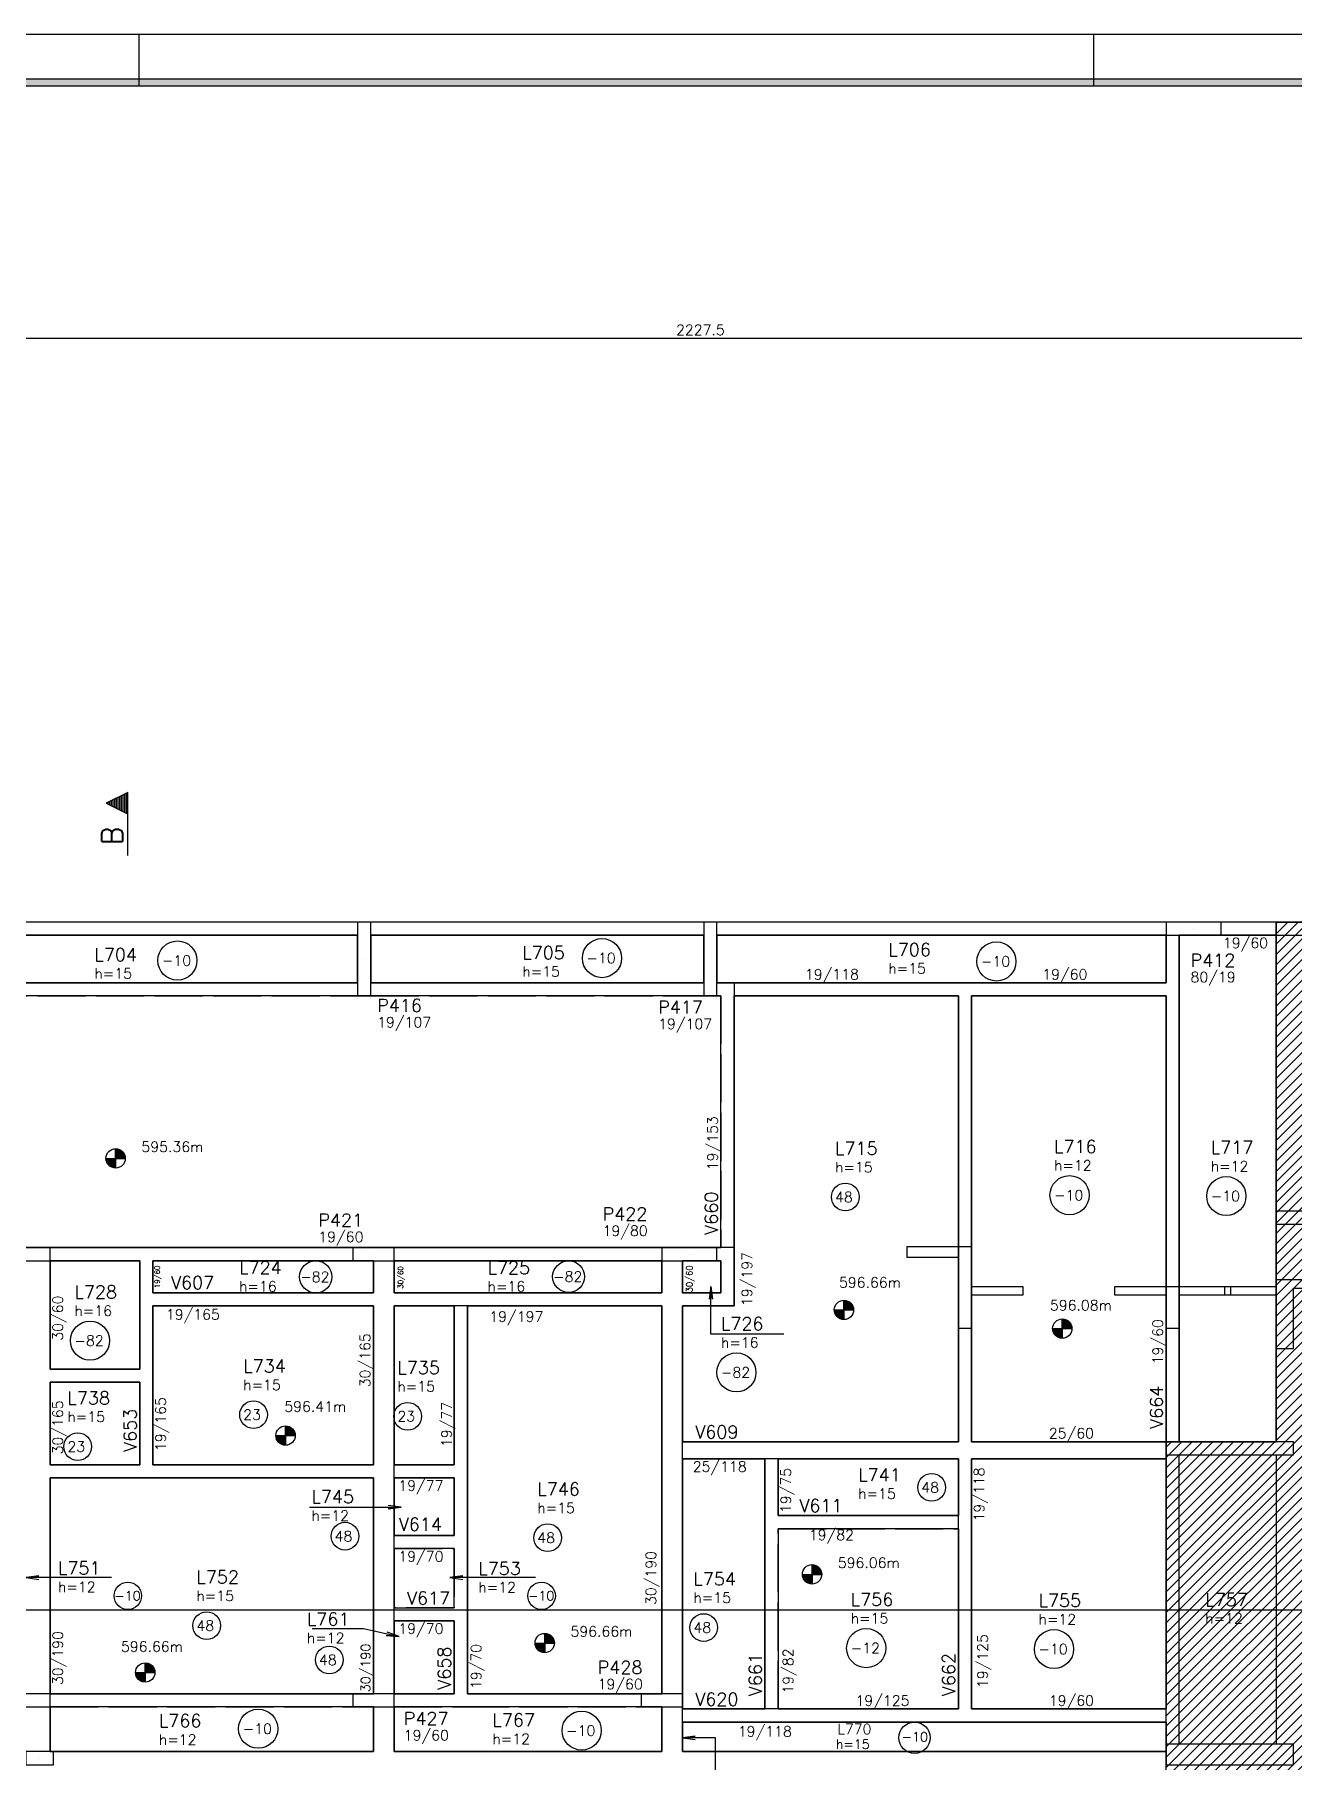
# Model space of a CAD drawing. Extents: x -9640 to 3028, y -691 to 5617.
# Drawn here: x -4061 to -2232, y 3107 to 5617 of the extents above; entities that cross this region are included whole.
import ezdxf

# ---------------------------------------------------------------- set-up
doc = ezdxf.new("R2010")
doc.units = 0
doc.header["$LTSCALE"] = 100
doc.header["$MEASUREMENT"] = 0
doc.linetypes.add('ESTILO_TQS_0001', pattern=[0.85, 0.7, -0.15])
doc.layers.get('0').update_dxf_attribs({"color": 245, "linetype": 'CONTINUOUS'})
for name, color, linetype in [('01', 7, 'CONTINUOUS'), ('10', 7, 'CONTINUOUS'), ('104', 5, 'CONTINUOUS'), ('11', 7, 'CONTINUOUS'), ('12', 7, 'CONTINUOUS'), ('13', 7, 'CONTINUOUS'), ('18', 4, 'CONTINUOUS'), ('2', 5, 'CONTINUOUS'), ('201', 7, 'ESTILO_TQS_0001'), ('221', 102, 'CONTINUOUS'), ('240', 43, 'CONTINUOUS'), ('241', 4, 'CONTINUOUS'), ('242', 7, 'CONTINUOUS'), ('244', 6, 'CONTINUOUS'), ('246', 3, 'CONTINUOUS'), ('248', 8, 'CONTINUOUS'), ('30', 7, 'CONTINUOUS'), ('4', 3, 'CONTINUOUS'), ('8', 7, 'CONTINUOUS'), ('9', 3, 'CONTINUOUS')]:
    doc.layers.add(name, color=color, linetype=linetype)
doc.styles.get("Standard").update_dxf_attribs({"font": 'ROMANS.SHX'})

# ---------------------------------------------------------------- blocks, each defined once
blk = doc.blocks.new('_CORTEA')
for p, q in [((-1.215955, 0), (-1.008539, 0.414832)), ((-1.213134, 0.001738), (-1.008539, 0.41093)), ((-1.038497, 0.351012), (-0.978581, 0.351012)), ((-1.022543, 0.382922), (-0.994535, 0.382922)), ((-1.008539, 0.414832), (-0.801992, 0.001738)), ((-1.008539, 0.410929), (-0.803943, 0.001739)), ((0, 0), (-1.215955, 0)), ((-1.213134, 0.001739), (0, 0.001739)), ((-1.198048, 0.03191), (-0.819029, 0.03191)), ((-1.182092, 0.06382), (-0.834984, 0.06382)), ((-1.166137, 0.09573), (-0.85094, 0.09573)), ((-1.150182, 0.12764), (-0.866895, 0.12764)), ((-1.134225, 0.159551), (-0.882851, 0.159551)), ((-1.11827, 0.191461), (-0.898806, 0.191461)), ((-1.102411, 0.223182), (-0.91476, 0.223369)), ((-1.086361, 0.255281), (-0.930716, 0.255281)), ((-1.070407, 0.287191), (-0.946671, 0.287191)), ((-1.054453, 0.319101), (-0.962626, 0.319101))]:
    blk.add_line(p, q)
blk.add_lwpolyline([(-1.213134, 0.001739), (-1.008539, 0.410929), (-0.803943, 0.001739), (-1.213134, 0.001739)])

msp = doc.modelspace()

# ---------------------------------------------------------------- hatches: boundary and pattern name
at = {"layer": '104', "linetype": 'Continuous'}
h = msp.add_hatch(dxfattribs=at)
h.set_pattern_fill('ANSI31', color=256, scale=85)
h.paths.add_polyline_path([(-2256.626024, 4326.596), (-1861.626, 4326.596), (-1347.626, 4326.596), (-952.626, 4326.596), (-952.626, 3571.596031), (-324.626, 3571.596031), (-324.626, 1397.596), (-952.626, 1397.596), (-952.626, 642.596), (-2256.626021, 642.596), (-2256.626, 1397.596), (-2416.626, 1397.596), (-2416.626, 1867.096), (-2306.626, 1867.096), (-2306.626, 2387.596), (-2416.626007, 2387.596), (-2416.626007, 3571.596031), (-2256.626024, 3571.596031)])

# ---------------------------------------------------------------- linework, layer by layer
for p, q in [((-3909.575601, 5616.613072), (-3909.575601, 5541.613072)), ((-2522.075601, 5616.613072), (-2522.075601, 5541.613072)), ((-3943.262843, 3997.362314), (-3943.262843, 3969.237314)), ((-3943.262843, 3969.237314), (-3943.262843, 3997.362314)), ((-3943.262843, 3996.679048), (-3938.932577, 3996.679048)), ((-3943.262843, 3995.787093), (-3936.795822, 3995.787093)), ((-3943.262843, 3994.895137), (-3935.306553, 3994.895137)), ((-3943.262843, 3994.003169), (-3934.141884, 3994.003169)), ((-3943.262843, 3993.111281), (-3933.188627, 3993.111281)), ((-3943.262843, 3992.219325), (-3932.390991, 3992.219325)), ((-3943.262843, 3991.327357), (-3931.716738, 3991.327357)), ((-3957.325343, 3983.299814), (-3929.200343, 3983.299814)), ((-3943.262896, 3982.407912), (-3957.290944, 3982.407912)), ((-3943.262896, 3981.515957), (-3957.211778, 3981.515957)), ((-3943.262896, 3980.624002), (-3957.068494, 3980.624002)), ((-3943.262896, 3979.732047), (-3956.86529, 3979.732047)), ((-3943.262896, 3978.840145), (-3956.599483, 3978.840145)), ((-3943.262896, 3977.948136), (-3956.267265, 3977.948136)), ((-3943.262896, 3977.056235), (-3955.863324, 3977.056235)), ((-3943.262896, 3976.164279), (-3955.380527, 3976.164279)), ((-3943.262896, 3975.272324), (-3954.809002, 3975.272324)), ((-3943.262896, 3974.380369), (-3954.134694, 3974.380369)), ((-3943.262896, 3973.488467), (-3953.337113, 3973.488467)), ((-3943.262896, 3972.596445), (-3952.383855, 3972.596445)), ((-3943.262896, 3971.704544), (-3951.219187, 3971.704544)), ((-3943.262896, 3970.812588), (-3949.729917, 3970.812588)), ((-3943.262896, 3969.920633), (-3947.593108, 3969.920633)), ((-3943.262843, 3990.435402), (-3931.145213, 3990.435402)), ((-3943.262843, 3989.543446), (-3930.662415, 3989.543446)), ((-3943.262843, 3988.651491), (-3930.258474, 3988.651491)), ((-3943.262843, 3987.759536), (-3929.926256, 3987.759536)), ((-3943.262843, 3986.867634), (-3929.660449, 3986.867634)), ((-3943.262843, 3985.975679), (-3929.457298, 3985.975679)), ((-3943.262843, 3985.083724), (-3929.313961, 3985.083724)), ((-3943.262843, 3984.191769), (-3929.230361, 3984.191769)), ((-2884.832929, 3777.113057), (-2884.832929, 3748.988057)), ((-2884.832929, 3748.988057), (-2884.832929, 3777.113057)), ((-2884.832929, 3776.429791), (-2880.502663, 3776.429791)), ((-2884.832929, 3775.537836), (-2878.365908, 3775.537836)), ((-2884.832929, 3774.645881), (-2876.876638, 3774.645881)), ((-2884.832929, 3773.753912), (-2875.71197, 3773.753912)), ((-2884.832929, 3772.862024), (-2874.758712, 3772.862024)), ((-2884.832929, 3771.970069), (-2873.961077, 3771.970069)), ((-2884.832929, 3771.0781), (-2873.286823, 3771.0781)), ((-2884.832929, 3770.186145), (-2872.715298, 3770.186145)), ((-2884.832929, 3769.29419), (-2872.232501, 3769.29419)), ((-2884.832929, 3768.402234), (-2871.82856, 3768.402234)), ((-2884.832929, 3767.510279), (-2871.496342, 3767.510279)), ((-2884.832929, 3766.618378), (-2871.230535, 3766.618378)), ((-2884.832929, 3765.726423), (-2871.027384, 3765.726423)), ((-2884.832929, 3764.834467), (-2870.884047, 3764.834467)), ((-2898.895429, 3763.050557), (-2870.770429, 3763.050557)), ((-2884.832982, 3762.158655), (-2898.861029, 3762.158655)), ((-2884.832982, 3761.2667), (-2898.781864, 3761.2667)), ((-2884.832982, 3760.374745), (-2898.63858, 3760.374745)), ((-2884.832982, 3759.48279), (-2898.435376, 3759.48279)), ((-2884.832982, 3758.590888), (-2898.169569, 3758.590888)), ((-2884.832982, 3757.698879), (-2897.837351, 3757.698879)), ((-2884.832982, 3756.806978), (-2897.43341, 3756.806978)), ((-2884.832982, 3755.915023), (-2896.950612, 3755.915023)), ((-2884.832982, 3755.023067), (-2896.379087, 3755.023067)), ((-2884.832982, 3754.131112), (-2895.70478, 3754.131112)), ((-2884.832982, 3753.239211), (-2894.907198, 3753.239211)), ((-2884.832982, 3752.347188), (-2893.953941, 3752.347188)), ((-2884.832982, 3751.455287), (-2892.789272, 3751.455287)), ((-2884.832982, 3750.563332), (-2891.300003, 3750.563332)), ((-2884.832982, 3749.671376), (-2889.163194, 3749.671376)), ((-2884.832929, 3763.942512), (-2870.800446, 3763.942512)), ((-2567.598888, 3750.006653), (-2567.598888, 3721.881653)), ((-2567.598888, 3721.881653), (-2567.598888, 3750.006653)), ((-2567.598888, 3749.323387), (-2563.268622, 3749.323387)), ((-2567.598888, 3748.431432), (-2561.131867, 3748.431432)), ((-2567.598888, 3747.539477), (-2559.642598, 3747.539477)), ((-2567.598888, 3746.647508), (-2558.477929, 3746.647508)), ((-2567.598888, 3745.75562), (-2557.524672, 3745.75562)), ((-2567.598888, 3744.863665), (-2556.727036, 3744.863665)), ((-2567.598888, 3743.971696), (-2556.052783, 3743.971696)), ((-2567.598888, 3743.079741), (-2555.481258, 3743.079741)), ((-2567.598888, 3742.187786), (-2554.99846, 3742.187786)), ((-2567.598888, 3741.295831), (-2554.594519, 3741.295831)), ((-2567.598888, 3740.403875), (-2554.262301, 3740.403875)), ((-2581.661388, 3735.944153), (-2553.536388, 3735.944153)), ((-2567.598941, 3735.052251), (-2581.626989, 3735.052251)), ((-2567.598941, 3734.160296), (-2581.547823, 3734.160296)), ((-2567.598941, 3733.268341), (-2581.404539, 3733.268341)), ((-2567.598941, 3732.376386), (-2581.201335, 3732.376386)), ((-2567.598941, 3731.484484), (-2580.935528, 3731.484484)), ((-2567.598941, 3730.592475), (-2580.60331, 3730.592475)), ((-2567.598941, 3729.700574), (-2580.199369, 3729.700574)), ((-2567.598941, 3728.808619), (-2579.716572, 3728.808619)), ((-2567.598941, 3727.916664), (-2579.145047, 3727.916664)), ((-2567.598941, 3727.024708), (-2578.470739, 3727.024708)), ((-2567.598941, 3726.132807), (-2577.673158, 3726.132807)), ((-2567.598941, 3725.240785), (-2576.7199, 3725.240785)), ((-2567.598941, 3724.348883), (-2575.555232, 3724.348883)), ((-2567.598941, 3723.456928), (-2574.065962, 3723.456928)), ((-2567.598941, 3722.564973), (-2571.929153, 3722.564973)), ((-2567.598888, 3739.511974), (-2553.996494, 3739.511974)), ((-2567.598888, 3738.620019), (-2553.793343, 3738.620019)), ((-2567.598888, 3737.728063), (-2553.650006, 3737.728063)), ((-2567.598888, 3736.836108), (-2553.566406, 3736.836108)), ((-3696.372253, 3594.517794), (-3696.372253, 3566.392794)), ((-3696.372253, 3566.392794), (-3696.372253, 3594.517794)), ((-3696.372253, 3593.834528), (-3692.041988, 3593.834528)), ((-3696.372253, 3592.942573), (-3689.905233, 3592.942573)), ((-3696.372253, 3592.050618), (-3688.415963, 3592.050618)), ((-3696.372253, 3591.158649), (-3687.251294, 3591.158649)), ((-3696.372253, 3590.266761), (-3686.298037, 3590.266761)), ((-3696.372253, 3589.374806), (-3685.500402, 3589.374806)), ((-3710.434753, 3580.455294), (-3682.309753, 3580.455294)), ((-3696.372307, 3579.563393), (-3710.400354, 3579.563393)), ((-3696.372307, 3578.671438), (-3710.321188, 3578.671438)), ((-3696.372307, 3577.779482), (-3710.177905, 3577.779482)), ((-3696.372307, 3576.887527), (-3709.974701, 3576.887527)), ((-3696.372307, 3575.995626), (-3709.708894, 3575.995626)), ((-3696.372307, 3575.103617), (-3709.376675, 3575.103617)), ((-3696.372307, 3574.211715), (-3708.972735, 3574.211715)), ((-3696.372307, 3573.31976), (-3708.489937, 3573.31976)), ((-3696.372307, 3572.427805), (-3707.918412, 3572.427805)), ((-3696.372307, 3571.53585), (-3707.244105, 3571.53585)), ((-3696.372307, 3570.643948), (-3706.446523, 3570.643948)), ((-3696.372307, 3569.751926), (-3705.493266, 3569.751926)), ((-3696.372307, 3568.860024), (-3704.328597, 3568.860024)), ((-3696.372307, 3567.968069), (-3702.839327, 3567.968069)), ((-3696.372307, 3567.076114), (-3700.702519, 3567.076114)), ((-3696.372253, 3588.482837), (-3684.826148, 3588.482837)), ((-3696.372253, 3587.590882), (-3684.254623, 3587.590882)), ((-3696.372253, 3586.698927), (-3683.771825, 3586.698927)), ((-3696.372253, 3585.806972), (-3683.367885, 3585.806972)), ((-3696.372253, 3584.915017), (-3683.035666, 3584.915017)), ((-3696.372253, 3584.023115), (-3682.769859, 3584.023115)), ((-3696.372253, 3583.13116), (-3682.566709, 3583.13116)), ((-3696.372253, 3582.239205), (-3682.423371, 3582.239205)), ((-3696.372253, 3581.347249), (-3682.339771, 3581.347249)), ((-2931.233831, 3392.86115), (-2931.233831, 3364.73615)), ((-2931.233831, 3364.73615), (-2931.233831, 3392.86115)), ((-2931.233831, 3392.177884), (-2926.903566, 3392.177884)), ((-2931.233831, 3391.285929), (-2924.766811, 3391.285929)), ((-2931.233831, 3390.393973), (-2923.277541, 3390.393973)), ((-2931.233831, 3389.502005), (-2922.112872, 3389.502005)), ((-2931.233831, 3388.610117), (-2921.159615, 3388.610117)), ((-2945.296331, 3378.79865), (-2917.171331, 3378.79865)), ((-2931.233885, 3377.906748), (-2945.261932, 3377.906748)), ((-2931.233885, 3377.014793), (-2945.182767, 3377.014793)), ((-2931.233885, 3376.122838), (-2945.039483, 3376.122838)), ((-2931.233885, 3375.230882), (-2944.836279, 3375.230882)), ((-2931.233885, 3374.338981), (-2944.570472, 3374.338981)), ((-2931.233885, 3373.446972), (-2944.238254, 3373.446972)), ((-2931.233885, 3372.555071), (-2943.834313, 3372.555071)), ((-2931.233885, 3371.663115), (-2943.351515, 3371.663115)), ((-2931.233885, 3370.77116), (-2942.77999, 3370.77116)), ((-2931.233885, 3369.879205), (-2942.105683, 3369.879205)), ((-2931.233885, 3368.987303), (-2941.308101, 3368.987303)), ((-2931.233885, 3368.095281), (-2940.354844, 3368.095281)), ((-2931.233885, 3367.20338), (-2939.190175, 3367.20338)), ((-2931.233885, 3366.311424), (-2937.700906, 3366.311424)), ((-2931.233885, 3365.419469), (-2935.564097, 3365.419469)), ((-2931.233831, 3387.718161), (-2920.36198, 3387.718161)), ((-2931.233831, 3386.826193), (-2919.687726, 3386.826193)), ((-2931.233831, 3385.934238), (-2919.116201, 3385.934238)), ((-2931.233831, 3385.042282), (-2918.633404, 3385.042282)), ((-2931.233831, 3384.150327), (-2918.229463, 3384.150327)), ((-2931.233831, 3383.258372), (-2917.897244, 3383.258372)), ((-2931.233831, 3382.36647), (-2917.631438, 3382.36647)), ((-2931.233831, 3381.474515), (-2917.428287, 3381.474515)), ((-2931.233831, 3380.58256), (-2917.28495, 3380.58256)), ((-2931.233831, 3379.690605), (-2917.201349, 3379.690605)), ((-3319.751058, 3293.054785), (-3319.751058, 3264.929785)), ((-3319.751058, 3264.929785), (-3319.751058, 3293.054785)), ((-3319.751058, 3292.371519), (-3315.420792, 3292.371519)), ((-3319.751058, 3291.479564), (-3313.284037, 3291.479564)), ((-3319.751058, 3290.587609), (-3311.794767, 3290.587609)), ((-3319.751058, 3289.69564), (-3310.630099, 3289.69564)), ((-3319.751058, 3288.803752), (-3309.676842, 3288.803752)), ((-3319.751058, 3287.911797), (-3308.879206, 3287.911797)), ((-3333.813558, 3278.992285), (-3305.688558, 3278.992285)), ((-3319.751111, 3278.100383), (-3333.779158, 3278.100383)), ((-3319.751111, 3277.208428), (-3333.699993, 3277.208428)), ((-3319.751111, 3276.316473), (-3333.556709, 3276.316473)), ((-3319.751111, 3275.424518), (-3333.353505, 3275.424518)), ((-3319.751111, 3274.532616), (-3333.087698, 3274.532616)), ((-3319.751111, 3273.640607), (-3332.75548, 3273.640607)), ((-3319.751111, 3272.748706), (-3332.351539, 3272.748706)), ((-3319.751111, 3271.856751), (-3331.868742, 3271.856751)), ((-3319.751111, 3270.964795), (-3331.297216, 3270.964795)), ((-3319.751111, 3270.07284), (-3330.622909, 3270.07284)), ((-3319.751111, 3269.180939), (-3329.825327, 3269.180939)), ((-3319.751111, 3268.288916), (-3328.87207, 3268.288916)), ((-3319.751111, 3267.397015), (-3327.707402, 3267.397015)), ((-3319.751111, 3266.50506), (-3326.218132, 3266.50506)), ((-3319.751111, 3265.613104), (-3324.081323, 3265.613104)), ((-3319.751058, 3287.019828), (-3308.204953, 3287.019828)), ((-3319.751058, 3286.127873), (-3307.633427, 3286.127873)), ((-3319.751058, 3285.235918), (-3307.15063, 3285.235918)), ((-3319.751058, 3284.343962), (-3306.746689, 3284.343962)), ((-3319.751058, 3283.452007), (-3306.414471, 3283.452007)), ((-3319.751058, 3282.560106), (-3306.148664, 3282.560106)), ((-3319.751058, 3281.66815), (-3305.945513, 3281.66815)), ((-3319.751058, 3280.776195), (-3305.802176, 3280.776195)), ((-3319.751058, 3279.88424), (-3305.718576, 3279.88424)), ((-3900.298885, 3250.202472), (-3900.298885, 3222.077472)), ((-3900.298885, 3222.077472), (-3900.298885, 3250.202472)), ((-3900.298885, 3249.519206), (-3895.96862, 3249.519206)), ((-3900.298885, 3248.627251), (-3893.831865, 3248.627251)), ((-3900.298885, 3247.735295), (-3892.342595, 3247.735295)), ((-3900.298885, 3246.843327), (-3891.177926, 3246.843327)), ((-3900.298885, 3245.951439), (-3890.224669, 3245.951439)), ((-3900.298885, 3245.059483), (-3889.427034, 3245.059483)), ((-3900.298885, 3244.167515), (-3888.75278, 3244.167515)), ((-3900.298885, 3243.27556), (-3888.181255, 3243.27556)), ((-3900.298885, 3242.383604), (-3887.698458, 3242.383604)), ((-3900.298885, 3241.491649), (-3887.294517, 3241.491649)), ((-3900.298885, 3240.599694), (-3886.962298, 3240.599694)), ((-3900.298885, 3239.707793), (-3886.696492, 3239.707793)), ((-3900.298885, 3238.815837), (-3886.493341, 3238.815837)), ((-3900.298885, 3237.923882), (-3886.350004, 3237.923882)), ((-3914.361385, 3236.139972), (-3886.236385, 3236.139972)), ((-3900.298939, 3235.24807), (-3914.326986, 3235.24807)), ((-3900.298939, 3234.356115), (-3914.247821, 3234.356115)), ((-3900.298939, 3233.46416), (-3914.104537, 3233.46416)), ((-3900.298939, 3232.572205), (-3913.901333, 3232.572205)), ((-3900.298939, 3231.680303), (-3913.635526, 3231.680303)), ((-3900.298939, 3230.788294), (-3913.303308, 3230.788294)), ((-3900.298939, 3229.896393), (-3912.899367, 3229.896393)), ((-3900.298939, 3229.004437), (-3912.416569, 3229.004437)), ((-3900.298939, 3228.112482), (-3911.845044, 3228.112482)), ((-3900.298939, 3227.220527), (-3911.170737, 3227.220527)), ((-3900.298939, 3226.328625), (-3910.373155, 3226.328625)), ((-3900.298939, 3225.436603), (-3909.419898, 3225.436603)), ((-3900.298939, 3224.544702), (-3908.255229, 3224.544702)), ((-3900.298939, 3223.652746), (-3906.76596, 3223.652746)), ((-3900.298939, 3222.760791), (-3904.629151, 3222.760791)), ((-3900.298885, 3237.031927), (-3886.266403, 3237.031927))]:
    msp.add_line(p, q)
for points in [[(-9639.575601, -690.886928), (3027.924399, -690.886928), (3027.924399, 5616.613072), (-9639.575601, 5616.613072), (-9639.575601, -690.886928)], [(2952.924399, -615.886928), (2952.924399, -626.386928), (-9462.575601, -626.386928), (-9462.575601, 5552.113072), (2952.924399, 5552.113072), (2952.924399, 5541.613072), (-9452.075601, 5541.613072), (-9452.075601, -615.886928), (2952.924399, -615.886928)], [(-9452.075601, -615.886928), (2952.924399, -615.886928), (2952.924399, 5541.613072), (-9452.075601, 5541.613072), (-9452.075601, -615.886928)]]:
    msp.add_lwpolyline(points)
for centre in [(-3943.262843, 3983.299814), (-2884.832929, 3763.050557), (-2567.598888, 3735.944153), (-3696.372253, 3580.455294), (-2931.233831, 3378.79865), (-3319.751058, 3278.992285), (-3900.298885, 3236.139972)]:
    msp.add_circle(centre, 14.0625)
for points in [[(-9452.075601, 5541.613072), (-9462.575601, 5552.113072), (2952.924399, 5552.113072)], [(-9452.075601, 5541.613072), (2952.924399, 5552.113072), (2952.924399, 5541.613072)]]:
    msp.add_solid(points)
at = {"layer": '01'}
for points in [[(-3591.626, 4326.596), (-4311.626, 4326.596)], [(-3088.626, 4326.596), (-3572.626, 4326.596)], [(-2416.626021, 4326.596), (-3069.626, 4326.596)], [(-2256.626021, 4326.596), (-2336.626021, 4326.596)], [(-4311.626, 4307.596), (-3591.626, 4307.596)], [(-3572.626, 4307.596), (-3088.626, 4307.596)], [(-3069.626, 4307.596), (-2416.626021, 4307.596)], [(-2416.626007, 4307.596), (-2416.626007, 4238.596)], [(-2397.626007, 4229.096), (-2397.626007, 4307.596)], [(-2336.626021, 4307.596), (-2256.626024, 4307.596)], [(-2256.626024, 4307.596), (-2256.626024, 4042.096)], [(-3591.626, 4238.596), (-4311.626, 4238.596)], [(-3088.626, 4238.596), (-3572.626, 4238.596)], [(-3054.126, 4238.596), (-3069.626, 4238.596)], [(-2709.126021, 4238.596), (-3054.126, 4238.596)], [(-3044.626, 4238.596), (-3044.626, 4219.596)], [(-3044.626, 3844.096), (-3044.626, 4219.596)], [(-3044.626, 4219.596), (-2718.626021, 4219.596)], [(-2718.626021, 4219.596), (-2718.626021, 3571.596031)], [(-2416.626007, 4238.596), (-2709.126021, 4238.596)], [(-2699.626021, 3571.596031), (-2699.626021, 4219.596)], [(-2699.626021, 4219.596), (-2416.626007, 4219.596)], [(-2416.626007, 4219.596), (-2416.626007, 3571.596031)], [(-2397.626007, 3571.596031), (-2397.626007, 4229.096)], [(-2256.626024, 4042.096), (-2256.626024, 3906.596)], [(-2256.626024, 3887.596), (-2256.626024, 3571.596031)], [(-3898.626021, 3853.596), (-4038.626021, 3853.596)], [(-3598.626021, 3853.596), (-3898.626021, 3853.596)], [(-3149.626, 3853.596), (-3538.626021, 3853.596)], [(-3063.626, 3853.596), (-3069.626, 3853.596)], [(-3044.626, 3853.596), (-3063.626, 3853.596)], [(-3044.626, 3769.096), (-3044.626, 3844.096)], [(-4038.626021, 3677.096), (-4038.626021, 3834.596)], [(-4038.626021, 3834.596), (-3908.126021, 3834.596)], [(-3908.126021, 3834.596), (-3908.126021, 3778.596)], [(-3889.126021, 3788.096), (-3889.126021, 3834.596)], [(-3889.126021, 3834.596), (-3598.626021, 3834.596)], [(-3568.626021, 3834.596), (-3568.626021, 3788.096)], [(-3538.626021, 3788.096), (-3538.626021, 3834.596)], [(-3538.626021, 3834.596), (-3149.626021, 3834.596)], [(-3149.626021, 3834.596), (-3149.626021, 3788.096)], [(-3119.626021, 3788.096), (-3119.626021, 3834.596)], [(-3069.626, 3834.596), (-3063.626, 3834.596)], [(-3063.626, 3834.596), (-3063.626, 3788.096)], [(-3908.126021, 3778.596), (-3908.126021, 3677.096)], [(-3568.626021, 3788.096), (-3889.126021, 3788.096)], [(-3889.126021, 3667.596), (-3889.126021, 3769.096)], [(-3889.126021, 3769.096), (-3568.626021, 3769.096)], [(-3568.626021, 3769.096), (-3568.626021, 3538.096)], [(-3441.626021, 3788.096), (-3538.626021, 3788.096)], [(-3538.626021, 3538.096), (-3538.626021, 3769.096)], [(-3538.626021, 3769.096), (-3451.126021, 3769.096)], [(-3451.126021, 3769.096), (-3451.126021, 3538.096)], [(-3432.126021, 3769.096), (-3451.126021, 3769.096)], [(-3149.626021, 3788.096), (-3441.626021, 3788.096)], [(-3432.126021, 3769.096), (-3149.626021, 3769.096)], [(-3432.126021, 3528.596), (-3432.126021, 3769.096)], [(-3149.626021, 3769.096), (-3149.626021, 3559.096031)], [(-3063.626, 3788.096), (-3119.626021, 3788.096)], [(-3119.626021, 3571.596031), (-3119.626021, 3769.096)], [(-3119.626021, 3769.096), (-3044.626, 3769.096)], [(-3908.126021, 3677.096), (-4038.626021, 3677.096)], [(-3889.126021, 3538.096), (-3889.126021, 3667.596)], [(-4038.626021, 3538.096), (-4038.626021, 3658.096)], [(-4038.626021, 3658.096), (-3908.126021, 3658.096)], [(-3908.126021, 3658.096), (-3908.126021, 3538.096)], [(-2990.126021, 3571.596031), (-3119.626021, 3571.596031)], [(-3119.626021, 3546.596031), (-3119.626021, 3571.596031)], [(-2718.626021, 3571.596031), (-2990.126021, 3571.596031)], [(-2416.626007, 3571.596031), (-2699.626021, 3571.596031)], [(-3149.626021, 3559.096031), (-3149.626021, 3205.096)], [(-3119.626021, 3205.096), (-3119.626021, 3546.596031)], [(-3119.626021, 3546.596031), (-2999.626021, 3546.596031)], [(-2999.626021, 3546.596031), (-2999.626021, 3454.596031)], [(-2980.626021, 3546.596031), (-2999.626021, 3546.596031)], [(-2980.626021, 3546.596031), (-2718.626021, 3546.596031)], [(-2980.626021, 3464.096031), (-2980.626021, 3546.596031)], [(-2718.626021, 3546.596031), (-2718.626021, 3464.096031)], [(-2699.626021, 3546.596031), (-2416.626007, 3546.596031)], [(-2699.626021, 3454.596031), (-2699.626021, 3546.596031)], [(-2416.626007, 3552.596031), (-2416.626007, 3546.596031)], [(-2416.626007, 3546.596031), (-2416.626007, 3183.096031)], [(-2397.626007, 3173.596031), (-2397.626007, 3552.596031)], [(-2256.626024, 3552.596031), (-2256.626024, 3132.096)], [(-3908.126021, 3538.096), (-4038.626021, 3538.096)], [(-4038.626021, 3425.656104), (-4038.626021, 3519.096)], [(-4038.626021, 3519.096), (-3898.626021, 3519.096)], [(-3898.626021, 3519.096), (-3568.626021, 3519.096)], [(-3568.626021, 3538.096), (-3889.126021, 3538.096)], [(-3568.626021, 3519.096), (-3568.626021, 3425.656104)], [(-3451.126021, 3538.096), (-3538.626021, 3538.096)], [(-3538.626021, 3519.096), (-3538.626021, 3538.096)], [(-3538.626021, 3435.156104), (-3538.626021, 3519.096)], [(-3538.626021, 3519.096), (-3451.126021, 3519.096)], [(-3451.126021, 3519.096), (-3451.126021, 3435.156104)], [(-3432.126021, 3425.656104), (-3432.126021, 3528.596)], [(-2718.626021, 3464.096031), (-2980.626021, 3464.096031)], [(-2718.626021, 3445.096031), (-2718.626021, 3464.096031)], [(-2999.626021, 3454.596031), (-2999.626021, 3183.096031)], [(-2718.626021, 3445.096031), (-2718.626021, 3183.096031)], [(-2699.626021, 3183.096031), (-2699.626021, 3454.596031)], [(-4038.626021, 3320.656104), (-4038.626021, 3425.656104)], [(-3568.626021, 3425.656104), (-3568.626021, 3320.656104)], [(-3451.126021, 3435.156104), (-3538.626021, 3435.156104)], [(-3538.626021, 3416.156104), (-3538.626021, 3435.156104)], [(-3538.626021, 3330.156104), (-3538.626021, 3416.156104)], [(-3432.126021, 3320.656104), (-3432.126021, 3425.656104)], [(-4038.626021, 3205.096), (-4038.626021, 3320.656104)], [(-3568.626021, 3320.656104), (-3568.626021, 3205.096)], [(-3538.626021, 3311.156104), (-3538.626021, 3330.156104)], [(-3432.126021, 3205.096), (-3432.126021, 3320.656104)], [(-3538.626021, 3205.096), (-3538.626021, 3311.156104)], [(-3538.626021, 3311.156104), (-3451.126021, 3311.156104)], [(-3451.126021, 3311.156104), (-3451.126021, 3205.096)], [(-3598.626021, 3205.096), (-4038.626021, 3205.096)], [(-3451.126021, 3205.096), (-3538.626021, 3205.096)], [(-3179.626021, 3205.096), (-3432.126021, 3205.096)], [(-4038.626021, 3121.096), (-4038.626021, 3186.096)], [(-3568.626021, 3186.096), (-3568.626021, 3121.096)], [(-3538.626021, 3121.096), (-3538.626021, 3186.096)], [(-3149.626021, 3186.096), (-3149.626021, 3173.596031)], [(-3149.626021, 3173.596031), (-3149.626021, 3121.096)], [(-3119.626021, 3183.096031), (-3119.626021, 3186.096)], [(-2999.626021, 3183.096031), (-3119.626021, 3183.096031)], [(-3119.626021, 3164.096031), (-3119.626021, 3183.096031)], [(-3119.626021, 3121.096), (-3119.626021, 3164.096031)], [(-3119.626021, 3164.096031), (-2990.126021, 3164.096031)], [(-2980.626021, 3183.096031), (-2999.626021, 3183.096031)], [(-2990.126021, 3164.096031), (-2709.126021, 3164.096031)], [(-2718.626021, 3183.096031), (-2980.626021, 3183.096031)], [(-2709.126021, 3164.096031), (-2416.626007, 3164.096031)], [(-2416.626007, 3183.096031), (-2699.626021, 3183.096031)], [(-2416.626007, 3164.096031), (-2416.626007, 3183.096031)], [(-2416.626007, 3164.096031), (-2416.626007, 3132.096)], [(-2397.626007, 3132.096), (-2397.626007, 3173.596031)], [(-3568.626021, 3121.096), (-4033.626021, 3121.096)], [(-3149.626021, 3121.096), (-3538.626021, 3121.096)], [(-2416.626007, 3121.096), (-3119.626021, 3121.096)]]:
    msp.add_lwpolyline(points, dxfattribs=at)
at = {"layer": '104', "linetype": 'Continuous'}
msp.add_lwpolyline([(-2256.626024, 4326.596), (-1861.626, 4326.596), (-1861.626, 4326.596), (-1347.626, 4326.596), (-1347.626, 4326.596), (-952.626, 4326.596), (-952.626, 3571.596031), (-324.626, 3571.596031), (-324.626, 1397.596), (-952.626, 1397.596), (-952.626, 642.596), (-2256.626021, 642.596), (-2256.626, 1397.596), (-2416.626, 1397.596), (-2416.626, 1867.096), (-2306.626, 1867.096), (-2306.626, 2387.596), (-2416.626007, 2387.596), (-2416.626007, 3571.596031), (-2256.626024, 3571.596031), (-2256.626024, 4326.596)], dxfattribs=at)
at = {"layer": '13'}
for centre, radius in [((-3853.511959, 4270.838579), 28.460499), ((-3236.434019, 4274.395385), 28.460499), ((-2663.316078, 4269.53188), 28.460499), ((-2882.783508, 3927.190485), 20.124612), ((-2557.056632, 3929.78582), 28.460499), ((-2329.236678, 3928.565099), 28.460499), ((-3652.493588, 3811.140591), 23.464927), ((-3285.009376, 3811.449633), 23.161225), ((-3980.593387, 3718.417661), 28.460499), ((-3041.161264, 3672.276828), 28.460499), ((-3742.887302, 3610.730405), 20.124612), ((-3518.824997, 3608.475506), 20.124612), ((-3998.327385, 3564.447134), 20.124612), ((-2757.407298, 3505.137913), 20.124612), ((-3610.001745, 3434.252888), 20.124612), ((-3315.500178, 3431.964524), 20.124612), ((-3925.531162, 3347.517519), 20), ((-3324.278602, 3347.521227), 20), ((-3810.872217, 3304.204234), 20.124612), ((-3088.635312, 3301.479881), 20.124612), ((-2852.502924, 3271.561753), 28.460499), ((-2579.590697, 3270.219702), 28.460499), ((-3632.775097, 3254.421239), 20.124612), ((-3736.124507, 3154.400217), 28.460499), ((-3266.031363, 3151.672528), 28.460499), ((-2782.235902, 3141.36457), 22.731461)]:
    msp.add_circle(centre, radius, dxfattribs=at)
at = {"layer": '18'}
for p, q in [((-2699.626021, 3854.78817), (-2793.626021, 3854.78817)), ((-2699.626021, 3796.78817), (-2699.626021, 3854.78817)), ((-2793.626021, 3839.78817), (-2718.626021, 3839.78817)), ((-2718.626021, 3839.78817), (-2718.626021, 3736.78817)), ((-2624.626021, 3796.78817), (-2699.626021, 3796.78817)), ((-2416.626007, 3796.78817), (-2491.626007, 3796.78817)), ((-2322.626007, 3796.78817), (-2416.626007, 3796.78817)), ((-2256.626024, 3796.78817), (-2331.626024, 3796.78817)), ((-2256.626024, 3806.78817), (-2256.626024, 3796.78817)), ((-2156.626024, 3806.78817), (-2256.626024, 3806.78817)), ((-2699.626021, 3736.78817), (-2699.626021, 3784.78817)), ((-2699.626021, 3784.78817), (-2624.626021, 3784.78817)), ((-2491.626007, 3784.78817), (-2416.626007, 3784.78817)), ((-2416.626007, 3784.78817), (-2416.626007, 3736.78817)), ((-2397.626007, 3736.78817), (-2397.626007, 3784.78817)), ((-2397.626007, 3784.78817), (-2322.626007, 3784.78817)), ((-2331.626024, 3784.78817), (-2256.626024, 3784.78817)), ((-2256.626024, 3784.78817), (-2256.626024, 3706.78817)), ((-2718.626021, 3736.78817), (-2699.626021, 3736.78817)), ((-2416.626007, 3736.78817), (-2397.626007, 3736.78817)), ((-2256.626024, 3706.78817), (-2231.626024, 3706.78817)), ((-164.156192, 3326.596), (-9253.123768, 3326.596))]:
    msp.add_line(p, q, dxfattribs=at)
at = {"layer": '2'}
msp.add_lwpolyline([(-4033.626021, 3102.096), (-4033.626021, 3121.096), (-4073.626021, 3121.096), (-4073.626021, 3102.096), (-4033.626021, 3102.096)], dxfattribs=at)
at = {"layer": '201', "linetype": 'ESTILO_TQS_0001'}
for points in [[(-4311.626, 4219.596), (-3591.626, 4219.596)], [(-3572.626, 4219.596), (-3088.626, 4219.596)], [(-3069.626, 4219.596), (-3063.626, 4219.596)], [(-3063.626, 4219.596), (-3063.626, 3853.596)], [(-2980.626021, 3183.096031), (-2980.626021, 3445.096031)], [(-2980.626021, 3445.096031), (-2718.626021, 3445.096031)], [(-3538.626021, 3416.156104), (-3451.126021, 3416.156104)], [(-3451.126021, 3416.156104), (-3451.126021, 3330.156104)], [(-3451.126021, 3330.156104), (-3538.626021, 3330.156104)], [(-4038.626021, 3186.096), (-3598.626021, 3186.096)], [(-3538.626021, 3186.096), (-3441.626021, 3186.096)], [(-3441.626021, 3186.096), (-3179.626021, 3186.096)]]:
    msp.add_lwpolyline(points, dxfattribs=at)
at = {"layer": '221', "color": 11, "linetype": 'Continuous'}
msp.add_line((-4199.123325, 5175.422781), (-1971.623768, 5175.422781), dxfattribs=at)
for points in [[(-2972.319122, 3727.688578), (-3078.276885, 3727.688578), (-3078.276885, 3797.305456), (-3075.829519, 3778.715865), (-3078.276885, 3797.305456), (-3080.724251, 3778.715865)], [(-3661.434764, 3476.400859), (-3528.490012, 3476.400859), (-3547.079603, 3473.953493), (-3528.490012, 3476.400859), (-3547.079603, 3478.848225)], [(-3949.261497, 3373.974478), (-4073.368067, 3373.974478), (-4054.778476, 3376.421844), (-4073.368067, 3373.974478), (-4054.778476, 3371.527112)], [(-3333.261497, 3373.974478), (-3457.368067, 3373.974478), (-3438.778476, 3376.421844), (-3457.368067, 3373.974478), (-3438.778476, 3371.527112)], [(-3657.672111, 3300.212296), (-3582.914223, 3300.212296), (-3531.237323, 3288.365417), (-3549.903743, 3290.133822), (-3531.237323, 3288.365417), (-3548.810004, 3294.90479)], [(-3071.560229, 2997.723267), (-3071.560229, 3141.202533), (-3119.626021, 3141.202533), (-3101.03643, 3143.649899), (-3119.626021, 3141.202533), (-3101.03643, 3138.755167)]]:
    msp.add_lwpolyline(points, dxfattribs=at)
at = {"layer": '240'}
for points in [[(-4098.626021, 3853.596), (-4038.626021, 3853.596), (-3898.626021, 3853.596), (-3598.626021, 3853.596), (-3538.626021, 3853.596), (-3149.626, 3853.596), (-3069.626, 3853.596), (-3063.626, 3853.596), (-3063.626, 4219.596), (-3069.626, 4219.596), (-3088.626, 4219.596), (-3572.626, 4219.596), (-3591.626, 4219.596), (-4311.626, 4219.596)], [(-4038.626021, 3834.596), (-4038.626021, 3677.096), (-3908.126021, 3677.096), (-3908.126021, 3778.596), (-3908.126021, 3834.596), (-4038.626021, 3834.596)], [(-3568.626021, 3788.096), (-3568.626021, 3834.596), (-3598.626021, 3834.596), (-3889.126021, 3834.596), (-3889.126021, 3788.096), (-3568.626021, 3788.096)], [(-3149.626021, 3788.096), (-3149.626021, 3834.596), (-3538.626021, 3834.596), (-3538.626021, 3788.096), (-3441.626021, 3788.096), (-3149.626021, 3788.096)], [(-3119.626021, 3834.596), (-3119.626021, 3788.096), (-3063.626, 3788.096), (-3063.626, 3834.596), (-3069.626, 3834.596), (-3119.626021, 3834.596)]]:
    msp.add_lwpolyline(points, dxfattribs=at)
at = {"layer": '241'}
for points in [[(-3568.626021, 3538.096), (-3568.626021, 3769.096), (-3889.126021, 3769.096), (-3889.126021, 3667.596), (-3889.126021, 3538.096), (-3568.626021, 3538.096)], [(-3538.626021, 3769.096), (-3538.626021, 3538.096), (-3451.126021, 3538.096), (-3451.126021, 3769.096), (-3538.626021, 3769.096)], [(-4038.626021, 3658.096), (-4038.626021, 3538.096), (-3908.126021, 3538.096), (-3908.126021, 3658.096), (-4038.626021, 3658.096)]]:
    msp.add_lwpolyline(points, dxfattribs=at)
at = {"layer": '242'}
for p, q in [((-2376.626021, 4317.096), (-2376.626021, 4317.096)), ((-3582.126, 4273.096), (-3582.126, 4273.096)), ((-3079.126, 4273.096), (-3079.126, 4273.096)), ((-3568.626021, 3844.096), (-3568.626021, 3844.096)), ((-3109.626, 3844.096), (-3109.626, 3844.096)), ((-2324.126025, 3562.096031), (-2324.126025, 3562.096031)), ((-3568.626021, 3195.596), (-3568.626021, 3195.596)), ((-3149.626021, 3195.596), (-3149.626021, 3195.596)), ((-2324.126025, 3117.096), (-2324.126025, 3117.096)), ((-4053.626021, 3111.596), (-4053.626021, 3111.596))]:
    msp.add_line(p, q, dxfattribs=at)
at = {"layer": '244'}
for points in [[(-3119.626021, 3769.096), (-3119.626021, 3571.596031), (-2990.126021, 3571.596031), (-2718.626021, 3571.596031), (-2718.626021, 4219.596), (-3044.626, 4219.596), (-3044.626, 3853.596), (-3044.626, 3844.096), (-3044.626, 3769.096), (-3119.626021, 3769.096)], [(-3149.626021, 3205.096), (-3149.626021, 3559.096031), (-3149.626021, 3769.096), (-3432.126021, 3769.096), (-3432.126021, 3528.596), (-3432.126021, 3425.656104), (-3432.126021, 3320.656104), (-3432.126021, 3205.096), (-3179.626021, 3205.096), (-3149.626021, 3205.096)], [(-3119.626021, 3186.096), (-3119.626021, 3183.096031), (-2999.626021, 3183.096031), (-2999.626021, 3454.596031), (-2999.626021, 3546.596031), (-3119.626021, 3546.596031), (-3119.626021, 3205.096), (-3119.626021, 3186.096)], [(-2718.626021, 3546.596031), (-2980.626021, 3546.596031), (-2980.626021, 3464.096031), (-2718.626021, 3464.096031), (-2718.626021, 3546.596031)], [(-3568.626021, 3205.096), (-3568.626021, 3320.656104), (-3568.626021, 3425.656104), (-3568.626021, 3519.096), (-3898.626021, 3519.096), (-4038.626021, 3519.096), (-4038.626021, 3425.656104), (-4038.626021, 3320.656104), (-4038.626021, 3205.096), (-3598.626021, 3205.096), (-3568.626021, 3205.096)], [(-3538.626021, 3519.096), (-3538.626021, 3435.156104), (-3451.126021, 3435.156104), (-3451.126021, 3519.096), (-3538.626021, 3519.096)], [(-3538.626021, 3311.156104), (-3538.626021, 3205.096), (-3451.126021, 3205.096), (-3451.126021, 3311.156104), (-3538.626021, 3311.156104)]]:
    msp.add_lwpolyline(points, dxfattribs=at)
at = {"layer": '246'}
for points in [[(-3591.626, 4307.596), (-4311.626, 4307.596), (-4311.626, 4238.596), (-3591.626, 4238.596), (-3591.626, 4307.596)], [(-3088.626, 4307.596), (-3572.626, 4307.596), (-3572.626, 4238.596), (-3088.626, 4238.596), (-3088.626, 4307.596)], [(-2416.626021, 4307.596), (-3069.626, 4307.596), (-3069.626, 4238.596), (-3054.126, 4238.596), (-3044.626, 4238.596), (-2709.126021, 4238.596), (-2416.626007, 4238.596), (-2416.626021, 4307.596)], [(-2256.626024, 4307.596), (-2336.626021, 4307.596), (-2397.626007, 4307.596), (-2397.626007, 4229.096), (-2397.626007, 3571.596031), (-2256.626024, 3571.596031), (-2256.626024, 3887.596), (-2256.626024, 3906.596), (-2256.626024, 4042.096), (-2256.626024, 4307.596)], [(-2699.626021, 3571.596031), (-2416.626007, 3571.596031), (-2416.626007, 4219.596), (-2699.626021, 4219.596), (-2699.626021, 3571.596031)], [(-2416.626007, 3546.596031), (-2699.626021, 3546.596031), (-2699.626021, 3454.596031), (-2699.626021, 3183.096031), (-2416.626007, 3183.096031), (-2416.626007, 3546.596031)], [(-3538.626021, 3416.156104), (-3538.626021, 3330.156104), (-3451.126021, 3330.156104), (-3451.126021, 3416.156104), (-3538.626021, 3416.156104)], [(-3568.626021, 3121.096), (-3568.626021, 3186.096), (-3598.626021, 3186.096), (-4038.626021, 3186.096), (-4038.626021, 3121.096), (-4033.626021, 3121.096), (-3568.626021, 3121.096)], [(-3149.626021, 3121.096), (-3149.626021, 3173.596031), (-3149.626021, 3186.096), (-3179.626021, 3186.096), (-3441.626021, 3186.096), (-3538.626021, 3186.096), (-3538.626021, 3121.096), (-3149.626021, 3121.096)], [(-3119.626021, 3164.096031), (-3119.626021, 3121.096), (-2416.626007, 3121.096), (-2416.626007, 3132.096), (-2416.626007, 3164.096031), (-2709.126021, 3164.096031), (-2990.126021, 3164.096031), (-3119.626021, 3164.096031)]]:
    msp.add_lwpolyline(points, dxfattribs=at)
at = {"layer": '248'}
msp.add_lwpolyline([(-2980.626021, 3445.096031), (-2980.626021, 3183.096031), (-2718.626021, 3183.096031), (-2718.626021, 3445.096031), (-2980.626021, 3445.096031)], dxfattribs=at)
at = {"layer": '30'}
for points in [[(-2718.626021, 3736.78817), (-2699.626021, 3736.78817), (-2699.626021, 3784.78817), (-2624.626021, 3784.78817), (-2624.626021, 3796.78817), (-2699.626021, 3796.78817), (-2699.626021, 3854.78817), (-2793.626021, 3854.78817), (-2793.626021, 3839.78817), (-2718.626021, 3839.78817), (-2718.626021, 3736.78817)], [(-2416.626007, 3736.78817), (-2397.626007, 3736.78817), (-2397.626007, 3784.78817), (-2322.626007, 3784.78817), (-2322.626007, 3796.78817), (-2416.626007, 3796.78817), (-2491.626007, 3796.78817), (-2491.626007, 3784.78817), (-2416.626007, 3784.78817), (-2416.626007, 3736.78817)], [(-2256.626024, 3806.78817), (-2256.626024, 3796.78817), (-2331.626024, 3796.78817), (-2331.626024, 3784.78817), (-2256.626024, 3784.78817), (-2256.626024, 3706.78817), (-2231.626024, 3706.78817), (-2231.626024, 3794.78817), (-2156.626024, 3794.78817), (-2156.626024, 3806.78817), (-2256.626024, 3806.78817)]]:
    msp.add_lwpolyline(points, dxfattribs=at)
at = {"layer": '4'}
for points in [[(-3591.626, 4219.596), (-3572.626, 4219.596), (-3572.626, 4326.596), (-3591.626, 4326.596), (-3591.626, 4219.596)], [(-3088.626, 4219.596), (-3069.626, 4219.596), (-3069.626, 4326.596), (-3088.626, 4326.596), (-3088.626, 4219.596)], [(-2416.626021, 4307.596), (-2336.626021, 4307.596), (-2336.626021, 4326.596), (-2416.626021, 4326.596), (-2416.626021, 4307.596)], [(-2256.626021, 4307.596), (-2176.626021, 4307.596), (-2176.626021, 4326.596), (-2256.626021, 4326.596), (-2256.626021, 4307.596)], [(-2256.626024, 3887.596), (-2156.626024, 3887.596), (-2156.626024, 3906.596), (-2256.626024, 3906.596), (-2256.626024, 3887.596)], [(-4038.626021, 3834.596), (-4038.626021, 3853.596), (-4098.626021, 3853.596), (-4098.626021, 3834.596), (-4038.626021, 3834.596)], [(-3538.626021, 3834.596), (-3538.626021, 3853.596), (-3598.626021, 3853.596), (-3598.626021, 3834.596), (-3538.626021, 3834.596)], [(-3069.626, 3834.596), (-3069.626, 3853.596), (-3149.626, 3853.596), (-3149.626, 3834.596), (-3069.626, 3834.596)], [(-2416.626007, 3552.596031), (-2231.626043, 3552.596031), (-2231.626043, 3571.596031), (-2416.626007, 3571.596031), (-2416.626007, 3552.596031)], [(-4038.626021, 3186.096), (-4038.626021, 3205.096), (-4098.626021, 3205.096), (-4098.626021, 3186.096), (-4038.626021, 3186.096)], [(-3538.626021, 3186.096), (-3538.626021, 3205.096), (-3598.626021, 3205.096), (-3598.626021, 3186.096), (-3538.626021, 3186.096)], [(-3119.626021, 3186.096), (-3119.626021, 3205.096), (-3179.626021, 3205.096), (-3179.626021, 3186.096), (-3119.626021, 3186.096)], [(-2416.626007, 3102.096), (-2231.626043, 3102.096), (-2231.626043, 3132.096), (-2416.626007, 3132.096), (-2416.626007, 3102.096)]]:
    msp.add_lwpolyline(points, dxfattribs=at)

# ---------------------------------------------------------------- block references
at = {"layer": '221', "xscale": -75, "yscale": 75, "rotation": 90}
msp.add_blockref('_CORTEA', (-3925.791511, 4423.69524), dxfattribs=at)

# ---------------------------------------------------------------- texts
for s, p in [('595.36m', (-3905.762844, 3992.674813)), ('596.66m', (-2892.009753, 3795.534258)), ('596.08m', (-2585.559773, 3762.265533)), ('596.41m', (-3698.091995, 3615.179638)), ('596.06m', (-2893.733833, 3388.173649)), ('596.66m', (-3282.251059, 3288.367284)), ('596.66m', (-3935.51409, 3266.236418))]:
    msp.add_text(s, height=15).set_placement(p)
at = {"layer": '10', "linetype": 'Continuous'}
for s, height, p in [('L706', 18.75, (-2820.376207, 4277.370182)), ('L704', 18.75, (-3974.06924, 4270.064889)), ('L705', 18.75, (-3352.348598, 4272.902382)), ('L715', 18.75, (-2897.783508, 3988.540485)), ('L716', 18.75, (-2579.556632, 3991.13582)), ('L717', 18.75, (-2351.736678, 3989.915099)), ('L724', 18.75, (-3763.800271, 3815.284563)), ('L725', 18.75, (-3402.804541, 3815.150217)), ('L728', 18.75, (-4003.093387, 3779.767661)), ('L726', 18.75, (-3063.661264, 3733.626828)), ('L734', 18.75, (-3757.887302, 3672.080405)), ('L735', 18.75, (-3533.824997, 3669.825506)), ('L738', 18.75, (-4013.327385, 3625.797134)), ('L741', 18.75, (-2864.194724, 3513.970757)), ('L745', 18.75, (-3658.674689, 3482.237181)), ('L746', 18.75, (-3330.500178, 3493.314524)), ('L751', 18.75, (-4027.050529, 3378.561337)), ('L753', 18.75, (-3416.237391, 3377.946183)), ('L752', 18.75, (-3825.872217, 3365.554234)), ('L754', 18.75, (-3103.635312, 3362.829881)), ('L756', 18.75, (-2875.002924, 3332.911753)), ('L755', 18.75, (-2602.090697, 3331.569702)), ('L757', 18.75, (-2359.86332, 3332.724653)), ('L761', 18.75, (-3665.385318, 3304.341229)), ('L766', 18.75, (-3880.455664, 3156.614877)), ('L767', 18.75, (-3395.700948, 3157.716532)), ('L770', 15, (-2894.428697, 3146.459479))]:
    msp.add_text(s, height=height, dxfattribs=at).set_placement(p)
at = {"layer": '11', "linetype": 'Continuous'}
for s, p in [('19/60', (-2334.126022, 4288.846)), ('25/60', (-2587.126021, 3576.283531)), ('19/77', (-3532.376021, 3500.346)), ('19/82', (-2935.890967, 3428.532173)), ('19/70', (-3532.376021, 3292.406104)), ('19/125', (-2868.126021, 3187.783531)), ('19/60', (-2587.126021, 3187.783531)), ('19/118', (-3039.117094, 3142.994073))]:
    msp.add_text(s, height=15, dxfattribs=at).set_placement(p)
for s, height, rotation, p in [('19/118', 15, 360, (-2941.626, 4243.2835)), ('19/60', 15, 360, (-2596.626021, 4243.2835)), ('19/153', 15, 90, (-3068.3135, 3966.096)), ('19/197', 15, 90, (-3018.313275, 3768.760687)), ('19/60', 7.5, 90, (-3879.138626, 3794.741442)), ('30/60', 7.5, 90, (-3525.446654, 3793.934038)), ('30/60', 9, 90, (-3105.172928, 3788.578251)), ('30/60', 15, 90, (-4019.876021, 3718.346)), ('19/165', 15, 360, (-3870.29602, 3749.037881)), ('19/197', 15, 360, (-3400.142709, 3745.938367)), ('19/60', 15, 90, (-2421.313507, 3684.096031)), ('30/165', 15, 90, (-3573.313521, 3650.596)), ('30/165', 15, 90, (-4019.876021, 3553.096)), ('19/165', 15, 90, (-3870.376021, 3557.846)), ('19/77', 15, 90, (-3454.850269, 3563.903285)), ('25/118', 15, 360, (-3104.626021, 3527.846031)), ('19/75', 15, 90, (-2961.876021, 3467.846031)), ('19/118', 15, 90, (-2680.876021, 3455.596031)), ('19/70', 15, 360, (-3532.376021, 3397.406104)), ('30/190', 15, 90, (-3157.78572, 3334.262552)), ('30/190', 15, 90, (-4019.876021, 3217.876052)), ('19/125', 15, 90, (-2675.882359, 3213.54012)), ('30/190', 13.5, 90, (-3573.330946, 3207.426376)), ('19/70', 15, 90, (-3412.016694, 3212.054646)), ('19/82', 15, 90, (-2958.607128, 3205.476823))]:
    msp.add_text(s, height=height, rotation=rotation, dxfattribs=at).set_placement(p)
at = {"layer": '12', "linetype": 'Continuous'}
for s, p in [('80/19', (-2381.158794, 4239.336356)), ('19/107', (-3563.251, 4173.6585)), ('19/107', (-3154.874008, 4171.222232)), ('19/60', (-3648.723274, 3861.700145)), ('19/80', (-3235.680177, 3870.643991)), ('19/60', (-3242.749713, 3211.692729)), ('19/60', (-3524.532976, 3137.390083))]:
    msp.add_text(s, height=15, dxfattribs=at).set_placement(p)
at = {"layer": '13', "linetype": 'Continuous'}
for s, height, p in [('-10', 15, (-3876.011959, 4263.338579)), ('-10', 15, (-3258.934019, 4266.895385)), ('h=15', 15, (-2820.376207, 4251.870182)), ('-10', 15, (-2685.816078, 4262.03188)), ('h=15', 15, (-3974.06924, 4244.564889)), ('h=15', 15, (-3352.348598, 4247.402382)), ('h=15', 15, (-2897.783508, 3963.040485)), ('h=12', 15, (-2579.556632, 3965.63582)), ('h=12', 15, (-2351.736678, 3964.415099)), ('48', 15, (-2897.783508, 3919.690485)), ('-10', 15, (-2579.556632, 3922.28582)), ('-10', 15, (-2351.736678, 3921.065099)), ('-82', 15, (-3674.993588, 3803.640591)), ('-82', 15, (-3307.509376, 3803.949633)), ('h=16', 15, (-3763.800271, 3789.784563)), ('h=16', 15, (-3402.804541, 3789.650217)), ('h=16', 15, (-4003.093387, 3754.267661)), ('-82', 15, (-4003.093387, 3710.917661)), ('h=16', 15, (-3063.661264, 3708.126828)), ('-82', 15, (-3063.661264, 3664.776828)), ('h=15', 15, (-3757.887302, 3646.580405)), ('h=15', 15, (-3533.824997, 3644.325506)), ('h=15', 15, (-4013.327385, 3600.297134)), ('23', 15, (-3757.887302, 3603.230405)), ('23', 15, (-3533.824997, 3600.975506)), ('23', 15, (-4013.327385, 3556.947134)), ('h=15', 15, (-2864.194724, 3488.470757)), ('48', 15, (-2772.407298, 3497.637913)), ('h=12', 15, (-3658.674689, 3456.737181)), ('h=15', 15, (-3330.500178, 3467.814524)), ('48', 15, (-3625.001745, 3426.752888)), ('48', 15, (-3330.500178, 3424.464524)), ('h=12', 15, (-4027.050529, 3353.061337)), ('h=12', 15, (-3416.237391, 3352.446183)), ('-10', 13.5, (-3945.134757, 3340.860796)), ('h=15', 15, (-3825.872217, 3340.054234)), ('-10', 13.5, (-3343.882198, 3340.864505)), ('h=15', 15, (-3103.635312, 3337.329881)), ('h=15', 15, (-2875.002924, 3307.411753)), ('h=12', 15, (-2602.090697, 3306.069702)), ('h=12', 15, (-2359.86332, 3307.224653)), ('48', 15, (-3825.872217, 3296.704234)), ('h=12', 15, (-3665.385318, 3278.841229)), ('48', 15, (-3103.635312, 3293.979881)), ('-12', 15, (-2875.002924, 3264.061753)), ('-10', 15, (-2602.090697, 3262.719702)), ('48', 15, (-3647.775097, 3246.921239)), ('h=12', 15, (-3880.455664, 3131.114877)), ('-10', 15, (-3758.624507, 3146.900217)), ('h=12', 15, (-3395.700948, 3132.216532)), ('-10', 15, (-3288.531363, 3144.172528)), ('h=15', 13.5, (-2896.673042, 3125.183656)), ('-10', 13.5, (-2800.982301, 3135.835211))]:
    msp.add_text(s, height=height, dxfattribs=at).set_placement(p)
at = {"layer": '221', "color": 11, "linetype": 'Continuous'}
msp.add_text('2227.5', height=15, dxfattribs=at).set_placement((-3128.873546, 5179.922781))
at = {"layer": '221'}
msp.add_text('B', height=30, rotation=90, dxfattribs=at).set_placement((-3933.291511, 4438.69524))
at = {"layer": '8', "linetype": 'Continuous'}
for s, rotation, p in [('V660', 90, (-3068.3135, 3872.346)), ('V607', 360, (-3862.762824, 3793.340563)), ('V664', 90, (-2421.313507, 3590.346031)), ('V653', 90, (-3912.813521, 3556.846)), ('V614', 360, (-3531.71848, 3442.146304)), ('V658', 90, (-3456.307822, 3211.24133)), ('V661', 90, (-3004.313521, 3201.846031)), ('V662', 90, (-2723.313521, 3201.846031)), ('V620', 360, (-3100.876021, 3187.783531))]:
    msp.add_text(s, height=18.75, rotation=rotation, dxfattribs=at).set_placement(p)
for s, p in [('V609', (-3100.876021, 3576.283531)), ('V611', (-2949.64776, 3469.293042)), ('V617', (-3519.876021, 3334.843604))]:
    msp.add_text(s, height=18.75, dxfattribs=at).set_placement(p)
at = {"layer": '9', "linetype": 'Continuous'}
for s, p in [('P412', (-2381.158794, 4261.836356)), ('P416', (-3563.251, 4196.1585)), ('P417', (-3154.874008, 4193.722232)), ('P421', (-3648.723274, 3884.200145)), ('P422', (-3235.680177, 3893.143991)), ('P428', (-3242.749713, 3234.192729)), ('P427', (-3524.532976, 3159.890083))]:
    msp.add_text(s, height=18.75, dxfattribs=at).set_placement(p)

doc.saveas('drawing.dxf')
